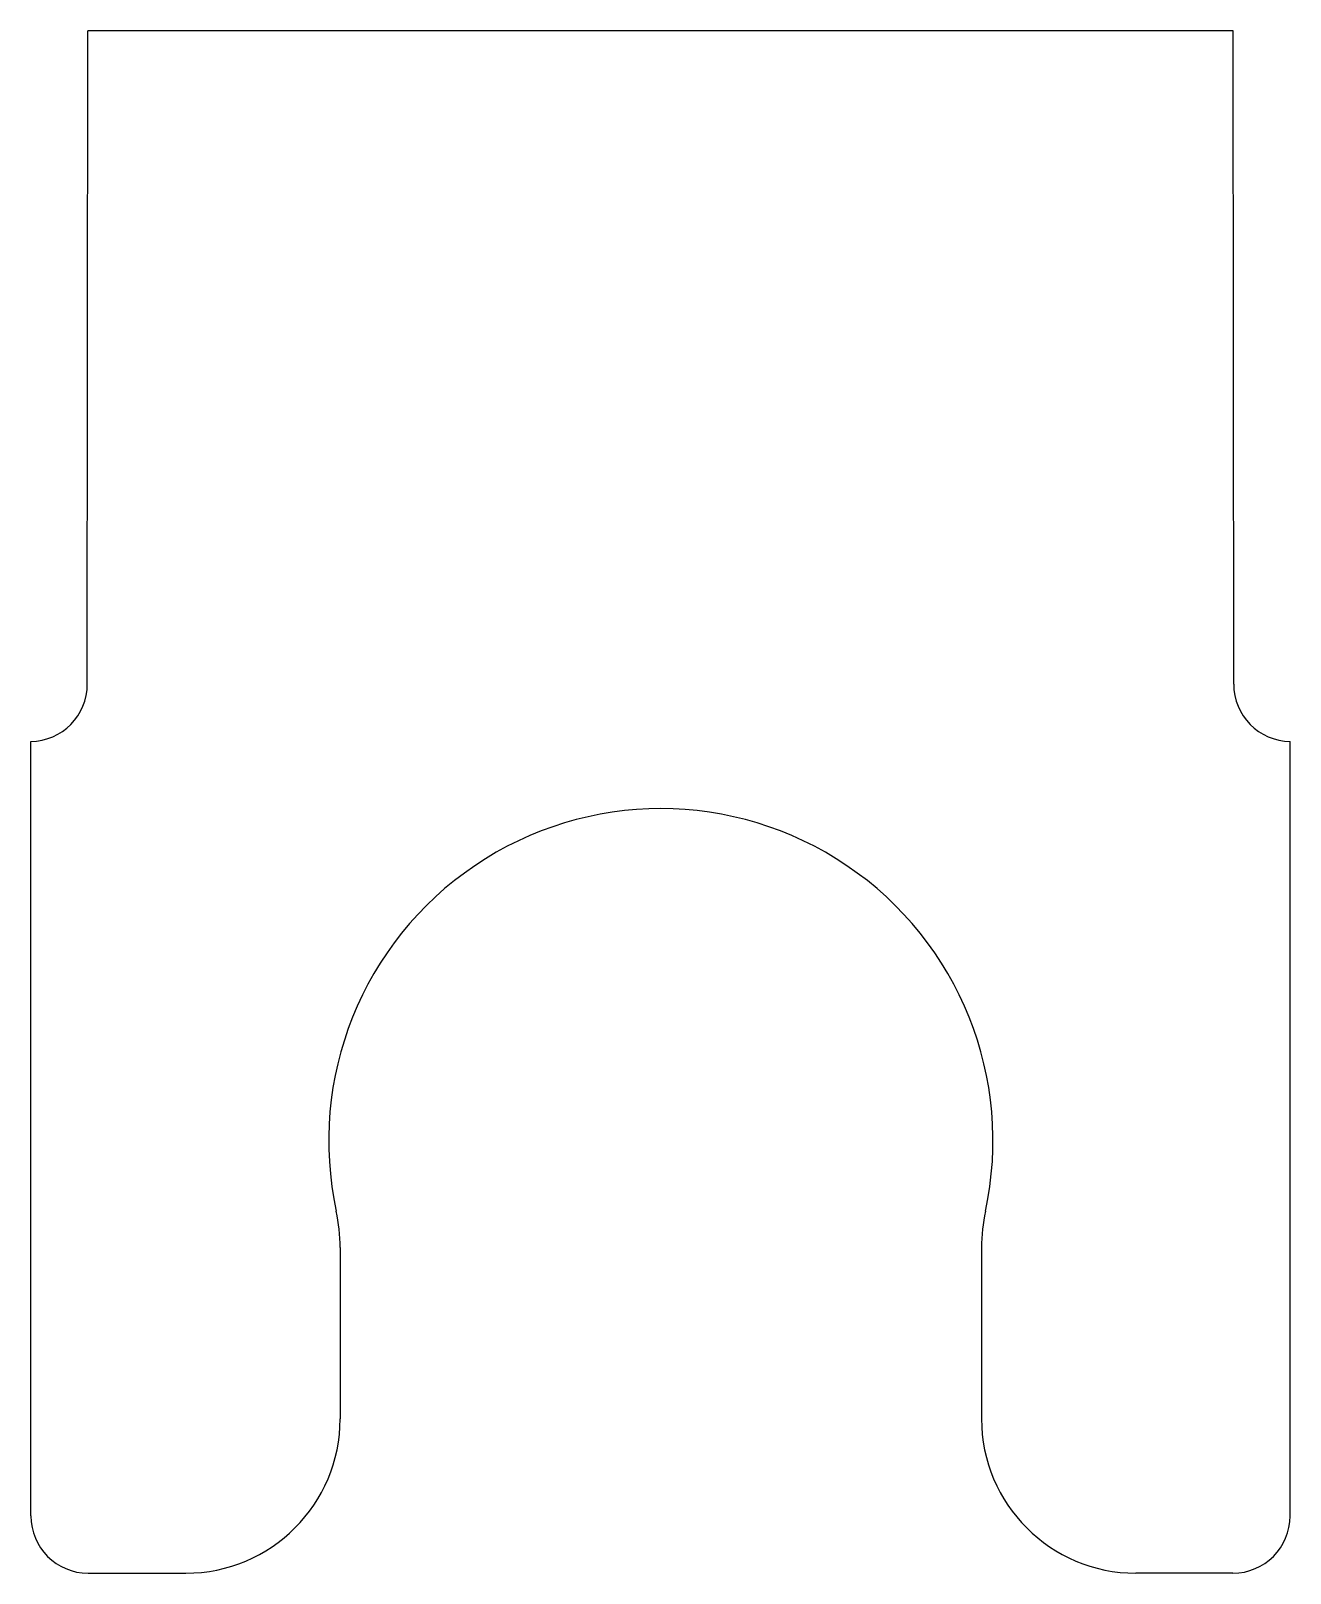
# Model space of a CAD drawing. Extents: x -11 to 11, y -7.5 to 19.4.
import ezdxf

# ---------------------------------------------------------------- set-up
doc = ezdxf.new("R2010")
doc.units = 0
doc.layers.get('0').update_dxf_attribs({"true_color": 0xffffff})

msp = doc.modelspace()

# ---------------------------------------------------------------- linework, layer by layer
for p, q in [((-10.016, 7.974), (-10.005, 19.381)), ((9.993, 19.381), (-10.005, 19.381)), ((10.004, 7.973), (9.993, 19.381)), ((-11.002, -3.854), (-11.002, 6.974)), ((10.99, -3.854), (10.99, 6.974)), ((-5.6, -1.865), (-5.6, -4.854)), ((5.6, -1.865), (5.6, -4.854)), ((-11.002, -6.549), (-11.002, -3.854)), ((10.99, -6.549), (10.99, -3.854)), ((-10.002, -7.549), (-8.295, -7.549)), ((9.99, -7.549), (8.295, -7.549))]:
    msp.add_line(p, q)
for centre, radius, start, end in [((-11.016, 7.974), 1, 270.8098, 359.9698), ((11.004, 7.974), 1, 180.0302, 269.1902), ((0, 0), 5.8, 347.7612, 192.2388), ((-8.6, -1.865), 3, 0, 12.2388), ((8.6, -1.865), 3, 167.7612, 180), ((-8.295, -4.854), 2.695, 270, 0), ((8.295, -4.854), 2.695, 180, 270), ((-10.002, -6.549), 1, 180, 270), ((9.99, -6.549), 1, 270, 0)]:
    msp.add_arc(centre, radius, start, end)

doc.saveas('drawing.dxf')
